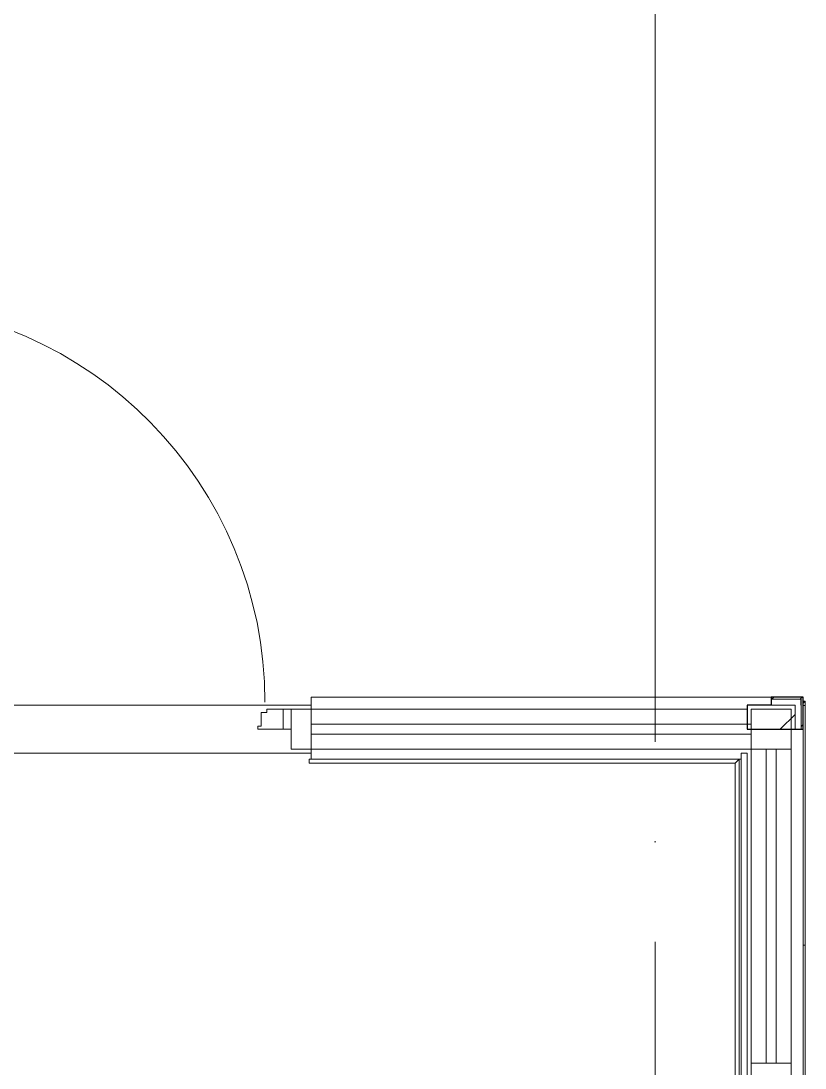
# Model space of a CAD drawing. Header units: millimetres. Extents: x -88595 to 880822, y -1054509 to -148035.
# Drawn here: x 175627 to 177588, y -280819 to -278200 of the extents above; entities that cross this region are included whole.
import ezdxf

# ---------------------------------------------------------------- set-up
doc = ezdxf.new("R2010")
doc.units = ezdxf.units.MM
doc.linetypes.add('ADSK_Линия сетки', pattern=[25, 20, -2.5, 0, -2.5])
for name, color, linetype, lineweight in [('Витраж', 7, 'Continuous', 9), ('Двери', 7, 'Continuous', 9), ('Оборудование', 7, 'Continuous', 18), ('Ограждение', 7, 'Continuous', 9), ('Оси', 7, 'Continuous', 9), ('Панели витража', 7, 'Continuous', 9), ('Стены наружные', 7, 'Continuous', 18), ('Стены штриховка', 7, 'Continuous', 9)]:
    doc.layers.add(name, color=color, linetype=linetype, lineweight=lineweight)
doc.layers.add('Двери открывание', color=7, linetype='Continuous', lineweight=9, true_color=0xc0c0c0)

# ---------------------------------------------------------------- blocks, each defined once
blk = doc.blocks.new('1 этаж')
at = {"layer": 'Ограждение'}
h = blk.add_hatch(dxfattribs=at)
h.set_pattern_fill('FP_29', color=256, style=0, pattern_type=2)
h.set_pattern_definition([(0, (201853.7, 665687.34), (0, 600), []), (90, (201853.7, 665687.34), (-600, 4e-14), [])])
h.paths.add_polyline_path([(213717.7, 645477.6), (213717.7, 648412.6), (213712.7, 648407.6), (213712.7, 645477.6)])
at = {"layer": 'Витраж', "lineweight": 18, "extrusion": (0, 0, -1)}
for p, q in [((212482.7, 648392.6), (212432.7, 648392.6)), ((212482.7, 648292.6), (212482.7, 648392.6)), ((212432.7, 648342.6), (212432.7, 648292.6)), ((212432.7, 648292.6), (212482.7, 648292.6)), ((213582.7, 647507.6), (213582.7, 647457.6)), ((213682.7, 647507.6), (213582.7, 647507.6)), ((213682.7, 647457.6), (213682.7, 647507.6))]:
    blk.add_line(p, q, dxfattribs=at)
at = {"layer": 'Витраж'}
for p, q in [((212482.7, 648392.6), (213572.7, 648392.6)), ((212482.7, 648292.6), (213582.7, 648292.6)), ((213582.7, 647507.6), (213582.7, 648292.6)), ((213582.7, 647507.6), (213582.7, 648292.6)), ((213682.7, 648292.6), (213682.7, 647507.6)), ((213682.7, 647507.6), (213682.7, 648292.6))]:
    blk.add_line(p, q, dxfattribs=at)
at = {"layer": 'Витраж', "lineweight": 18}
for p, q in [((213582.7, 648392.6), (213582.7, 648292.6)), ((213682.7, 648392.6), (213582.7, 648392.6)), ((213682.7, 648292.6), (213682.7, 648392.6)), ((213582.7, 648292.6), (213682.7, 648292.6))]:
    blk.add_line(p, q, dxfattribs=at)
at = {"layer": 'Двери'}
for p, q in [((212357.7, 648384.6), (212371.7, 648384.6)), ((212357.7, 648350.6), (212357.7, 648384.6)), ((212371.7, 648384.6), (212371.7, 648392.6)), ((212371.7, 648392.6), (212412.7, 648392.6)), ((212412.7, 648392.6), (212432.7, 648392.6)), ((212412.7, 648342.6), (212412.7, 648392.6)), ((212412.7, 648392.6), (212412.7, 648342.6)), ((212432.7, 648392.6), (212432.7, 648342.6)), ((212348.7, 648350.6), (212357.7, 648350.6)), ((212348.7, 648342.6), (212348.7, 648350.6)), ((212412.7, 648342.6), (212348.7, 648342.6)), ((212432.7, 648342.6), (212412.7, 648342.6))]:
    blk.add_line(p, q, dxfattribs=at)
at = {"layer": 'Двери открывание'}
blk.add_arc((211368.7, 648410.6), 998, 0, 88.9666, dxfattribs=at)
at = {"layer": 'Ограждение'}
for p, q in [((213712.7, 648412.6), (213717.7, 648412.6)), ((213717.7, 648412.6), (213712.7, 648407.6)), ((213717.7, 645477.6), (213717.7, 648412.6)), ((212477.7, 648257.6), (212477.7, 648267.6)), ((212482.7, 648267.6), (212477.7, 648267.6)), ((212477.7, 648257.6), (213542.7, 648257.6)), ((213552.7, 648267.6), (213542.7, 648257.6)), ((213542.7, 648257.6), (213542.7, 645487.6)), ((213552.7, 646963.1), (213552.7, 648267.6))]:
    blk.add_line(p, q, dxfattribs=at)
at = {"layer": 'Оси', "linetype": 'ADSK_Линия сетки', "ltscale": 100}
blk.add_line((213342.7, 697813.2), (213342.7, 631836.5), dxfattribs=at)
at = {"layer": 'Панели витража', "lineweight": 18}
for p, q in [((213582.7, 648355.1), (212482.7, 648355.1)), ((212482.7, 648355.1), (212482.7, 648330.1)), ((213582.7, 648330.1), (213582.7, 648355.1)), ((212482.7, 648330.1), (213582.7, 648330.1)), ((213620.2, 648292.6), (213620.2, 647507.6)), ((213645.2, 648292.6), (213620.2, 648292.6)), ((213645.2, 647507.6), (213645.2, 648292.6)), ((213620.2, 647507.6), (213645.2, 647507.6))]:
    blk.add_line(p, q, dxfattribs=at)
at = {"layer": 'Стены наружные'}
for p, q in [((211252.7, 648402.6), (212482.7, 648402.6)), ((212482.7, 648392.6), (212482.7, 648422.6)), ((212482.7, 648422.6), (213632.7, 648422.6)), ((213712.7, 648342.6), (213712.7, 645477.6)), ((212482.7, 648282.6), (211252.7, 648282.6)), ((212482.7, 648267.6), (212482.7, 648292.6)), ((213572.7, 648282.6), (213557.7, 648282.6)), ((213557.7, 646963.1), (213557.7, 648282.6)), ((213572.7, 646963.1), (213572.7, 648282.6)), ((213557.7, 648267.6), (212482.7, 648267.6))]:
    blk.add_line(p, q, dxfattribs=at)
at = {"layer": 'Стены наружные', "lineweight": 30}
for p, q in [((213572.7, 648402.6), (213572.7, 648342.6)), ((213632.7, 648402.6), (213572.7, 648402.6)), ((213632.7, 648422.6), (213632.7, 648402.6)), ((213712.7, 648422.6), (213632.7, 648422.6)), ((213707.7, 648402.6), (213707.7, 648417.6)), ((213712.7, 648342.6), (213712.7, 648422.6)), ((213572.7, 648342.6), (213712.7, 648342.6))]:
    blk.add_line(p, q, dxfattribs=at)
at = {"layer": 'Стены наружные', "linetype": 'Continuous', "lineweight": 9}
for p, q in [((213634.6, 648417.6), (213639.6, 648422.6)), ((213705.3, 648417.6), (213710.3, 648422.6)), ((213655.8, 648342.6), (213692.7, 648379.5)), ((213707.7, 648349.3), (213712.7, 648354.3))]:
    blk.add_line(p, q, dxfattribs=at)
at = {"layer": 'Стены штриховка'}
for p, q in [((213707.7, 648417.6), (213632.7, 648417.6)), ((213692.7, 648402.6), (213632.7, 648402.6)), ((213692.7, 648342.6), (213692.7, 648402.6)), ((213707.7, 648342.6), (213707.7, 648402.6))]:
    blk.add_line(p, q, dxfattribs=at)

msp = doc.modelspace()

# ---------------------------------------------------------------- block references
at = {"layer": 'Оборудование', "color": 5, "true_color": 0x0000ff}
msp.add_blockref('1 этаж', (-36129.5, -928314.5), dxfattribs=at)

doc.saveas('drawing.dxf')
